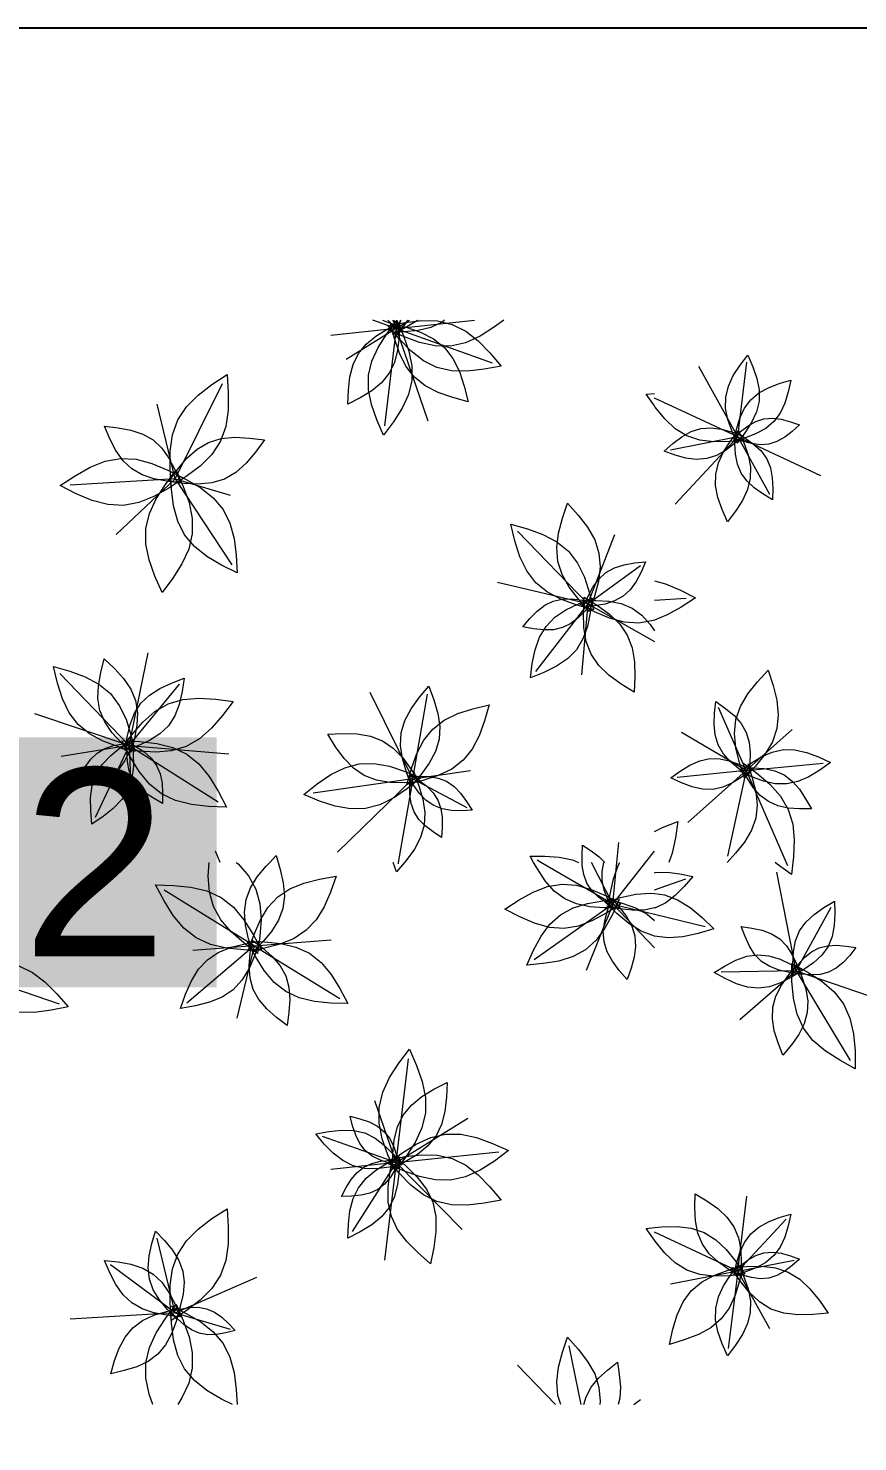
# Model space of a CAD drawing. Header units: metres. Extents: x 0 to 46.1, y -33.1 to 1.9.
# Drawn here: x 22.498 to 24.488, y -3.389 to 0 of the extents above; entities that cross this region are included whole.
import ezdxf
from ezdxf.enums import TextEntityAlignment as Align

# ---------------------------------------------------------------- set-up
doc = ezdxf.new("R2010")
doc.units = ezdxf.units.M
doc.header["$LTSCALE"] = 0.02
doc.layers.add('AB_EXT_MASSIF', color=8, linetype='Continuous', lineweight=9)
doc.layers.add('FILL_(255, 255, 255)', color=7, linetype='Continuous', true_color=0xffffff)
doc.layers.add('SITE', color=7, linetype='Continuous', lineweight=25, true_color=0x000000)
doc.layers.add('TEXT', color=7, linetype='Continuous', lineweight=13, true_color=0x000000)
doc.styles.add('JV', font='arial.ttf')

msp = doc.modelspace()

# ---------------------------------------------------------------- hatches: boundary and pattern name
at = {"layer": 'FILL_(255, 255, 255)'}
msp.add_hatch(color=256, dxfattribs=at).paths.add_polyline_path([(22.95, -2.3), (22.95, -1.7), (22.05, -1.7), (22.05, -2.3), (22.95, -2.3)])

# ---------------------------------------------------------------- linework, layer by layer
at = {"layer": 'AB_EXT_MASSIF', "lineweight": 9, "true_color": 0x606060, "transparency": 33554597}
for points in [[(23.3887, -0.7064), (23.3873, -0.7397), (23.3838, -0.7717), (23.3763, -0.8012), (23.3636, -0.8273), (23.3453, -0.8499), (23.3218, -0.8691), (23.2943, -0.8858), (23.2646, -0.9011), (23.266, -0.8677), (23.2695, -0.8358), (23.2769, -0.8063), (23.2896, -0.7802), (23.308, -0.7576), (23.3315, -0.7384), (23.359, -0.7217), (23.3887, -0.7064)], [(23.3823, -0.7008), (23.3982, -0.7375), (23.411, -0.7739), (23.4183, -0.8096), (23.4181, -0.8444), (23.4101, -0.8783), (23.3947, -0.9113), (23.3736, -0.9436), (23.3496, -0.9756), (23.3337, -0.9388), (23.3208, -0.9025), (23.3136, -0.8668), (23.3137, -0.8319), (23.3218, -0.7981), (23.3372, -0.7651), (23.3582, -0.7327), (23.3823, -0.7008)], [(23.38, -0.72), (23.324, -0.7)], [(23.3475, -0.7), (23.3685, -0.7077), (23.3929, -0.7186)], [(23.6383, -0.7), (23.6161, -0.7163), (23.5817, -0.738), (23.5466, -0.7539), (23.5108, -0.7619), (23.474, -0.7616), (23.4364, -0.7535), (23.3982, -0.7394), (23.3597, -0.7222)], [(23.38, -0.72), (23.3603, -0.7)], [(23.361, -0.7132), (23.4019, -0.7056), (23.4418, -0.701), (23.4796, -0.7019), (23.5149, -0.7101), (23.5473, -0.7261), (23.5772, -0.7494), (23.6051, -0.7782), (23.632, -0.81), (23.5911, -0.8176), (23.5512, -0.8222), (23.5134, -0.8212), (23.4781, -0.8131), (23.4457, -0.7971), (23.4158, -0.7738), (23.3879, -0.745), (23.361, -0.7132)], [(23.4965, -0.7), (23.4908, -0.7045), (23.4637, -0.7173), (23.4332, -0.7246), (23.4002, -0.7278), (23.3658, -0.7288)], [(23.367, -0.7068), (23.404, -0.7168), (23.4389, -0.7289), (23.47, -0.7449), (23.496, -0.7657), (23.5166, -0.792), (23.5321, -0.8233), (23.5438, -0.8584), (23.5533, -0.8955), (23.5163, -0.8855), (23.4814, -0.8734), (23.4503, -0.8575), (23.4243, -0.8366), (23.4037, -0.8103), (23.3882, -0.779), (23.3765, -0.7439), (23.367, -0.7068)], [(23.4321, -0.7), (23.4315, -0.7005), (23.4023, -0.7182), (23.3708, -0.7345)], [(23.38, -0.72), (23.3731, -0.7)], [(23.3731, -0.7), (23.374, -0.7009), (23.3945, -0.7252)], [(23.4074, -0.7), (23.4032, -0.7064), (23.3776, -0.7405)], [(23.38, -0.72), (23.5682, -0.7)], [(23.38, -0.72), (23.4123, -0.7)], [(23.38, -0.72), (23.3927, -0.7)], [(23.38, -0.72), (23.3824, -0.7)], [(23.3806, -0.7), (23.3822, -0.7048), (23.3883, -0.7284)], [(23.3902, -0.7), (23.3894, -0.7061), (23.3842, -0.7322)], [(23.38, -0.72), (23.2236, -0.7366)], [(23.38, -0.72), (23.2604, -0.7941)], [(23.38, -0.72), (23.3522, -0.9536)], [(23.38, -0.72), (23.6103, -0.8022)], [(23.38, -0.72), (23.456, -0.9416)], [(24.2, -0.98), (24.1064, -0.8111)], [(24.1982, -0.9948), (24.1861, -0.9665), (24.1763, -0.9385), (24.1708, -0.911), (24.171, -0.8842), (24.1773, -0.8582), (24.1892, -0.8328), (24.2055, -0.808), (24.2241, -0.7835), (24.2362, -0.8118), (24.246, -0.8398), (24.2515, -0.8673), (24.2513, -0.8941), (24.245, -0.9201), (24.2331, -0.9454), (24.2168, -0.9703), (24.1982, -0.9948)], [(24.2, -0.98), (24.222, -0.8004)], [(22.8406, -1.0988), (22.8379, -1.0555), (22.8381, -1.0137), (22.8438, -0.9746), (22.8567, -0.9392), (22.8773, -0.9076), (22.9051, -0.8795), (22.9384, -0.8543), (22.9747, -0.8305), (22.9774, -0.8738), (22.9772, -0.9156), (22.9715, -0.9546), (22.9586, -0.9901), (22.938, -1.0217), (22.9102, -1.0497), (22.8769, -1.075), (22.8406, -1.0988)], [(24.1904, -0.9903), (24.1969, -0.962), (24.2049, -0.9352), (24.216, -0.9112), (24.231, -0.8909), (24.2502, -0.8745), (24.2734, -0.8618), (24.2995, -0.8519), (24.3273, -0.8435), (24.3209, -0.8718), (24.3128, -0.8986), (24.3017, -0.9226), (24.2867, -0.9429), (24.2675, -0.9593), (24.2444, -0.972), (24.2182, -0.9819), (24.1904, -0.9903)], [(22.85, -1.08), (22.964, -0.8519)], [(24, -0.9057), (23.9805, -0.8776), (24, -0.8759)], [(22.85, -1.08), (22.8072, -0.9012)], [(24, -0.8867), (23.9993, -0.8864)], [(24.2, -0.98), (24, -0.8867)], [(24.2165, -0.9877), (24.179, -0.9911), (24.1427, -0.9919), (24.1087, -0.9879), (24.0776, -0.9775), (24.0497, -0.9603), (24.0247, -0.9369), (24.002, -0.9086), (24, -0.9057)], [(24.1888, -0.9822), (24.2065, -0.9667), (24.2245, -0.953), (24.2432, -0.9426), (24.2627, -0.9364), (24.283, -0.9348), (24.3042, -0.9375), (24.3261, -0.9435), (24.3482, -0.9512), (24.3306, -0.9666), (24.3126, -0.9803), (24.2939, -0.9908), (24.2744, -0.997), (24.2541, -0.9985), (24.2329, -0.9958), (24.211, -0.9899), (24.1888, -0.9822)], [(22.8628, -1.0895), (22.8301, -1.0858), (22.799, -1.0802), (22.7706, -1.0708), (22.7459, -1.0565), (22.725, -1.037), (22.7078, -1.0126), (22.6933, -0.9844), (22.6804, -0.9543), (22.713, -0.9579), (22.7441, -0.9636), (22.7725, -0.9729), (22.7973, -0.9872), (22.8181, -1.0067), (22.8353, -1.0312), (22.8498, -1.0593), (22.8628, -1.0895)], [(22.8338, -1.087), (22.8554, -1.0577), (22.8781, -1.0309), (22.9029, -1.0089), (22.9303, -0.993), (22.9606, -0.9838), (22.9936, -0.9808), (23.0287, -0.9825), (23.0648, -0.9868), (23.0432, -1.0161), (23.0205, -1.0429), (22.9958, -1.0649), (22.9684, -1.0808), (22.938, -1.09), (22.905, -1.093), (22.87, -1.0913), (22.8338, -1.087)], [(24.2133, -0.9774), (24.1922, -0.9959), (24.1708, -1.0122), (24.1485, -1.0246), (24.1253, -1.032), (24.101, -1.0339), (24.0757, -1.0307), (24.0497, -1.0236), (24.0232, -1.0144), (24.0443, -0.9959), (24.0658, -0.9796), (24.088, -0.9671), (24.1112, -0.9598), (24.1355, -0.9579), (24.1608, -0.9611), (24.1869, -0.9682), (24.2133, -0.9774)], [(24.2, -0.98), (24.0384, -1.0114)], [(24.2, -0.98), (24.05, -1.1408)], [(24.2019, -0.9647), (24.2144, -0.994), (24.2246, -1.023), (24.2302, -1.0514), (24.23, -1.0792), (24.2235, -1.1061), (24.2111, -1.1324), (24.1943, -1.1581), (24.175, -1.1835), (24.1625, -1.1542), (24.1523, -1.1252), (24.1467, -1.0967), (24.1469, -1.069), (24.1534, -1.042), (24.1658, -1.0158), (24.1826, -0.9901), (24.2019, -0.9647)], [(24.1937, -0.9687), (24.2167, -0.9824), (24.2379, -0.9971), (24.2557, -1.0136), (24.2693, -1.0325), (24.2781, -1.054), (24.2827, -1.0779), (24.2839, -1.1036), (24.2834, -1.1304), (24.2604, -1.1167), (24.2392, -1.102), (24.2214, -1.0855), (24.2078, -1.0666), (24.199, -1.045), (24.1944, -1.0211), (24.1932, -0.9954), (24.1937, -0.9687)], [(24.2, -0.98), (24.2762, -1.1174)], [(24.2, -0.98), (24.3983, -1.0724)], [(22.8708, -1.0787), (22.835, -1.1025), (22.799, -1.1231), (22.7627, -1.1375), (22.7259, -1.144), (22.6886, -1.142), (22.6508, -1.132), (22.6126, -1.116), (22.5742, -1.0966), (22.61, -1.0728), (22.646, -1.0523), (22.6823, -1.0379), (22.7191, -1.0314), (22.7564, -1.0334), (22.7942, -1.0434), (22.8324, -1.0594), (22.8708, -1.0787)], [(22.85, -1.08), (22.598, -1.0952)], [(22.85, -1.08), (22.7088, -1.2137)], [(22.8524, -1.0595), (22.8695, -1.0986), (22.8834, -1.1374), (22.8912, -1.1754), (22.8913, -1.2126), (22.8828, -1.2488), (22.8665, -1.2841), (22.8442, -1.3187), (22.8187, -1.3529), (22.8015, -1.3138), (22.7877, -1.275), (22.7798, -1.237), (22.7798, -1.1998), (22.7882, -1.1636), (22.8045, -1.1283), (22.8268, -1.0937), (22.8524, -1.0595)], [(22.8388, -1.063), (22.8765, -1.0817), (22.9115, -1.1021), (22.9415, -1.1259), (22.965, -1.1539), (22.9816, -1.1865), (22.9916, -1.2235), (22.9967, -1.2637), (22.9991, -1.3057), (22.9614, -1.287), (22.9264, -1.2665), (22.8964, -1.2428), (22.8728, -1.2148), (22.8563, -1.1822), (22.8463, -1.1452), (22.8412, -1.105), (22.8388, -1.063)], [(22.85, -1.08), (22.9863, -1.2863)], [(22.85, -1.08), (22.982, -1.1192)], [(23.8436, -1.3982), (23.8183, -1.3695), (23.7957, -1.3403), (23.7785, -1.31), (23.7683, -1.2783), (23.7655, -1.2451), (23.7697, -1.2105), (23.7792, -1.1748), (23.7915, -1.1386), (23.8169, -1.1672), (23.8394, -1.1965), (23.8566, -1.2268), (23.8669, -1.2585), (23.8697, -1.2917), (23.8655, -1.3263), (23.856, -1.3619), (23.8436, -1.3982)], [(23.8539, -1.3944), (23.8142, -1.3832), (23.7767, -1.3698), (23.7435, -1.3523), (23.7157, -1.3296), (23.6938, -1.3011), (23.6774, -1.2673), (23.6653, -1.2294), (23.6554, -1.1893), (23.6951, -1.2005), (23.7325, -1.2139), (23.7658, -1.2314), (23.7936, -1.2541), (23.8154, -1.2826), (23.8318, -1.3164), (23.844, -1.3543), (23.8539, -1.3944)], [(23.84, -1.38), (23.6712, -1.2057)], [(23.84, -1.38), (23.905, -1.214)], [(23.8295, -1.3876), (23.8404, -1.3632), (23.8524, -1.3405), (23.8666, -1.3208), (23.8837, -1.3052), (23.9039, -1.2938), (23.927, -1.2865), (23.9523, -1.2821), (23.9788, -1.2795), (23.968, -1.3039), (23.956, -1.3266), (23.9418, -1.3462), (23.9247, -1.3619), (23.9045, -1.3732), (23.8814, -1.3806), (23.8561, -1.3849), (23.8295, -1.3876)], [(23.84, -1.38), (23.9669, -1.2881)], [(23.84, -1.38), (23.6231, -1.3292)], [(24, -1.3251), (24.0266, -1.3323), (24.0623, -1.3474), (24.0981, -1.3657), (24.0645, -1.3878), (24.0308, -1.4068), (24, -1.4189)], [(23.8517, -1.3759), (23.8351, -1.3954), (23.8179, -1.4131), (23.7995, -1.4274), (23.7794, -1.4372), (23.7577, -1.4422), (23.7344, -1.4427), (23.7098, -1.4399), (23.6846, -1.4351), (23.7012, -1.4156), (23.7184, -1.3979), (23.7369, -1.3836), (23.7569, -1.3737), (23.7786, -1.3688), (23.802, -1.3682), (23.8265, -1.3711), (23.8517, -1.3759)], [(23.8504, -1.3666), (23.8458, -1.4013), (23.8391, -1.4343), (23.8284, -1.4643), (23.8127, -1.4903), (23.7915, -1.512), (23.7651, -1.5298), (23.7348, -1.5446), (23.7024, -1.5577), (23.707, -1.5231), (23.7137, -1.4901), (23.7244, -1.4601), (23.7401, -1.4341), (23.7613, -1.4123), (23.7877, -1.3945), (23.818, -1.3798), (23.8504, -1.3666)], [(23.84, -1.38), (23.7143, -1.5425)], [(24, -1.4189), (23.9967, -1.4202), (23.9622, -1.4261), (23.9273, -1.424), (23.892, -1.4145), (23.8564, -1.3993), (23.8206, -1.3811)], [(23.84, -1.38), (23.8251, -1.5503)], [(23.8261, -1.3721), (23.8591, -1.3718), (23.8908, -1.3736), (23.9202, -1.3795), (23.9465, -1.3907), (23.9697, -1.4076), (23.9898, -1.4298), (24, -1.4448)], [(23.8316, -1.364), (23.8632, -1.3838), (23.8922, -1.405), (23.9166, -1.4286), (23.9349, -1.4553), (23.9466, -1.4856), (23.9522, -1.5191), (23.9531, -1.555), (23.9515, -1.5922), (23.9199, -1.5724), (23.8909, -1.5513), (23.8665, -1.5277), (23.8482, -1.5009), (23.8365, -1.4707), (23.8309, -1.4372), (23.83, -1.4013), (23.8316, -1.364)], [(23.84, -1.38), (24, -1.4707)], [(24, -1.3711), (24.0759, -1.3669)], [(22.7445, -1.7357), (22.7202, -1.7124), (22.6983, -1.6884), (22.681, -1.6631), (22.6697, -1.6361), (22.6649, -1.6072), (22.666, -1.5766), (22.6717, -1.5447), (22.6799, -1.512), (22.7042, -1.5353), (22.7261, -1.5592), (22.7434, -1.5845), (22.7547, -1.6116), (22.7595, -1.6404), (22.7584, -1.6711), (22.7527, -1.703), (22.7445, -1.7357)], [(22.74, -1.72), (22.7856, -1.4974)], [(22.7537, -1.7343), (22.7144, -1.723), (22.6774, -1.7096), (22.6446, -1.6922), (22.6172, -1.6695), (22.5957, -1.6412), (22.5797, -1.6077), (22.5678, -1.5702), (22.5582, -1.5305), (22.5974, -1.5417), (22.6344, -1.5551), (22.6673, -1.5726), (22.6946, -1.5952), (22.7161, -1.6235), (22.7322, -1.657), (22.7441, -1.6946), (22.7537, -1.7343)], [(22.74, -1.72), (22.5738, -1.5468)], [(22.7301, -1.7321), (22.7352, -1.7001), (22.7422, -1.6697), (22.7528, -1.6422), (22.768, -1.6185), (22.7882, -1.5988), (22.8131, -1.583), (22.8415, -1.57), (22.8719, -1.5587), (22.8668, -1.5907), (22.8597, -1.6211), (22.8492, -1.6486), (22.8339, -1.6723), (22.8137, -1.692), (22.7888, -1.7078), (22.7604, -1.7208), (22.7301, -1.7321)], [(24.216, -1.7981), (24.2043, -1.7616), (24.1954, -1.7257), (24.1919, -1.691), (24.1953, -1.6578), (24.2061, -1.6262), (24.2239, -1.5962), (24.247, -1.5673), (24.273, -1.539), (24.2847, -1.5756), (24.2936, -1.6115), (24.2971, -1.6462), (24.2937, -1.6794), (24.2829, -1.711), (24.2651, -1.741), (24.242, -1.7699), (24.216, -1.7981)], [(22.74, -1.72), (22.8605, -1.5725)], [(23.42, -1.8), (23.3181, -1.5928)], [(23.4171, -1.8168), (23.4049, -1.7838), (23.3953, -1.7513), (23.3906, -1.7197), (23.3923, -1.6891), (23.401, -1.6598), (23.416, -1.6316), (23.436, -1.6042), (23.4586, -1.5773), (23.4708, -1.6102), (23.4804, -1.6427), (23.4851, -1.6743), (23.4833, -1.7049), (23.4747, -1.7342), (23.4596, -1.7625), (23.4397, -1.7898), (23.4171, -1.8168)], [(22.7212, -1.728), (22.7464, -1.6943), (22.7729, -1.6635), (22.8017, -1.6382), (22.8335, -1.6201), (22.8687, -1.6097), (22.9069, -1.6065), (22.9474, -1.6088), (22.9891, -1.614), (22.9639, -1.6477), (22.9375, -1.6785), (22.9087, -1.7038), (22.8768, -1.7219), (22.8417, -1.7323), (22.8035, -1.7355), (22.763, -1.7332), (22.7212, -1.728)], [(23.4062, -1.8134), (23.4169, -1.7752), (23.4297, -1.7391), (23.4465, -1.7071), (23.4683, -1.6803), (23.4957, -1.6593), (23.5282, -1.6434), (23.5646, -1.6317), (23.6031, -1.6221), (23.5924, -1.6603), (23.5796, -1.6963), (23.5629, -1.7284), (23.541, -1.7551), (23.5136, -1.7762), (23.4811, -1.792), (23.4447, -1.8038), (23.4062, -1.8134)], [(23.42, -1.8), (23.4552, -1.5964)], [(24.2255, -1.7925), (24.2027, -1.7759), (24.182, -1.7583), (24.1649, -1.7392), (24.1526, -1.7181), (24.1454, -1.6946), (24.143, -1.6691), (24.1443, -1.642), (24.1475, -1.614), (24.1702, -1.6307), (24.191, -1.6482), (24.2081, -1.6673), (24.2204, -1.6884), (24.2276, -1.7119), (24.2299, -1.7374), (24.2287, -1.7645), (24.2255, -1.7925)], [(22.74, -1.72), (22.5134, -1.6442)], [(24.22, -1.78), (24.1537, -1.6283)], [(23.4354, -1.8081), (23.3995, -1.8096), (23.365, -1.8086), (23.3328, -1.8032), (23.3037, -1.7919), (23.278, -1.7743), (23.2553, -1.7508), (23.2351, -1.7228), (23.2161, -1.6924), (23.2519, -1.6909), (23.2864, -1.6918), (23.3186, -1.6973), (23.3477, -1.7086), (23.3734, -1.7262), (23.3961, -1.7497), (23.4164, -1.7777), (23.4354, -1.8081)], [(24.22, -1.78), (24.0648, -1.6889)], [(24.22, -1.78), (24.3308, -1.6816)], [(22.74, -1.72), (22.5769, -1.7464)], [(22.7494, -1.713), (22.7399, -1.7353), (22.7294, -1.7561), (22.7168, -1.7742), (22.7015, -1.7888), (22.6832, -1.7994), (22.6623, -1.8065), (22.6394, -1.8108), (22.6153, -1.8136), (22.6247, -1.7913), (22.6353, -1.7704), (22.6479, -1.7523), (22.6632, -1.7378), (22.6814, -1.7272), (22.7023, -1.7201), (22.7253, -1.7158), (22.7494, -1.713)], [(22.7468, -1.7058), (22.7495, -1.7382), (22.7499, -1.7695), (22.7462, -1.7988), (22.7371, -1.8256), (22.7221, -1.8496), (22.7017, -1.871), (22.6771, -1.8904), (22.6503, -1.9088), (22.6476, -1.8764), (22.6472, -1.8451), (22.6508, -1.8157), (22.66, -1.7889), (22.675, -1.765), (22.6954, -1.7436), (22.7199, -1.7242), (22.7468, -1.7058)], [(22.74, -1.72), (22.658, -1.8925)], [(22.7225, -1.7089), (22.7653, -1.7105), (22.8064, -1.7149), (22.8442, -1.7244), (22.8778, -1.7406), (22.9068, -1.764), (22.9316, -1.7942), (22.9531, -1.8294), (22.9729, -1.8675), (22.9301, -1.8658), (22.889, -1.8615), (22.8512, -1.852), (22.8176, -1.8358), (22.7885, -1.8123), (22.7638, -1.7822), (22.7422, -1.7469), (22.7225, -1.7089)], [(22.734, -1.7096), (22.7556, -1.722), (22.7755, -1.7353), (22.7924, -1.7504), (22.8053, -1.7678), (22.8139, -1.7877), (22.8186, -1.8099), (22.8201, -1.8339), (22.82, -1.8588), (22.7984, -1.8464), (22.7785, -1.833), (22.7616, -1.8179), (22.7486, -1.8005), (22.74, -1.7806), (22.7354, -1.7584), (22.7339, -1.7345), (22.734, -1.7096)], [(22.74, -1.72), (22.7471, -1.8982)], [(22.74, -1.72), (22.9529, -1.8548)], [(22.74, -1.72), (22.9785, -1.7394)], [(24.2336, -1.7787), (24.2107, -1.7952), (24.1875, -1.8096), (24.164, -1.82), (24.1399, -1.8252), (24.1153, -1.8247), (24.0902, -1.8191), (24.0647, -1.8095), (24.039, -1.7977), (24.0619, -1.7812), (24.0851, -1.7668), (24.1086, -1.7564), (24.1327, -1.7512), (24.1573, -1.7516), (24.1824, -1.7573), (24.2079, -1.7669), (24.2336, -1.7787)], [(24.2048, -1.7815), (24.2304, -1.763), (24.2563, -1.747), (24.2826, -1.7354), (24.3094, -1.7296), (24.3369, -1.73), (24.3649, -1.7363), (24.3934, -1.7471), (24.4221, -1.7602), (24.3965, -1.7787), (24.3707, -1.7947), (24.3444, -1.8063), (24.3175, -1.8121), (24.29, -1.8117), (24.262, -1.8054), (24.2335, -1.7946), (24.2048, -1.7815)], [(24.2118, -1.7613), (24.2459, -1.7862), (24.277, -1.8125), (24.3027, -1.8411), (24.3212, -1.8729), (24.3319, -1.9081), (24.3355, -1.9464), (24.3336, -1.987), (24.3321, -2)], [(24.22, -1.78), (24.4047, -1.7619)], [(23.4397, -1.7972), (23.4075, -1.8227), (23.3748, -1.845), (23.3414, -1.8617), (23.3068, -1.8708), (23.2711, -1.8718), (23.2343, -1.8652), (23.1967, -1.853), (23.1586, -1.8376), (23.1908, -1.8121), (23.2234, -1.7897), (23.2569, -1.7731), (23.2915, -1.764), (23.3272, -1.763), (23.364, -1.7695), (23.4016, -1.7818), (23.4397, -1.7972)], [(23.4229, -1.7833), (23.4351, -1.8162), (23.4447, -1.8486), (23.4494, -1.8802), (23.4477, -1.9108), (23.439, -1.9401), (23.424, -1.9683), (23.4041, -1.9956), (23.4004, -2)], [(23.4093, -1.7943), (23.4343, -1.7933), (23.4584, -1.794), (23.4809, -1.7978), (23.5012, -1.8057), (23.5192, -1.818), (23.535, -1.8344), (23.5492, -1.8539), (23.5624, -1.8752), (23.5374, -1.8762), (23.5133, -1.8755), (23.4908, -1.8717), (23.4705, -1.8638), (23.4525, -1.8515), (23.4367, -1.8351), (23.4225, -1.8156), (23.4093, -1.7943)], [(23.4148, -1.7894), (23.4351, -1.8029), (23.4537, -1.8172), (23.4692, -1.833), (23.4806, -1.8508), (23.4877, -1.8708), (23.4908, -1.8927), (23.4908, -1.9162), (23.4891, -1.9405), (23.4688, -1.927), (23.4502, -1.9127), (23.4347, -1.8969), (23.4232, -1.8791), (23.4161, -1.8591), (23.4131, -1.8372), (23.4131, -1.8137), (23.4148, -1.7894)], [(23.42, -1.8), (23.5584, -1.7801)], [(24.22, -1.78), (24.0546, -1.7962)], [(24.22, -1.78), (24.0801, -1.9042)], [(24.2237, -1.7631), (24.2346, -1.7971), (24.2429, -1.8306), (24.2462, -1.8629), (24.243, -1.8938), (24.2329, -1.9232), (24.2163, -1.9512), (24.1948, -1.9781), (24.1747, -2)], [(24.22, -1.78), (24.1749, -1.9851)], [(24.2082, -1.7731), (24.2364, -1.7732), (24.2636, -1.7752), (24.2887, -1.7806), (24.3111, -1.7905), (24.3307, -1.8053), (24.3477, -1.8245), (24.3626, -1.8473), (24.3765, -1.8718), (24.3483, -1.8717), (24.3212, -1.8698), (24.2961, -1.8643), (24.2736, -1.8544), (24.254, -1.8397), (24.237, -1.8204), (24.2221, -1.7977), (24.2082, -1.7731)], [(24.22, -1.78), (24.3161, -2)], [(23.42, -1.8), (23.1811, -1.8343)], [(23.42, -1.8), (23.2394, -1.9755)], [(23.42, -1.8), (23.3854, -2)], [(23.42, -1.8), (23.5502, -1.8687)], [(24, -1.9259), (24.0197, -1.9165), (24.0561, -1.9022), (24.0506, -1.941), (24.0428, -1.9779), (24.0347, -2)], [(23.8266, -2), (23.8263, -1.9836), (23.8276, -1.959), (23.8484, -1.9722), (23.8674, -1.9864), (23.8812, -2)], [(23.9097, -2), (23.9144, -1.952)], [(22.9577, -2), (22.9467, -1.9733)], [(23.0769, -2), (23.0924, -1.9838), (23.0972, -2)], [(23.7101, -2), (23.7015, -1.9849), (23.7371, -1.9849), (23.7715, -1.9872), (23.8032, -1.9938), (23.8174, -2)], [(23.7275, -2), (23.7185, -1.9948)], [(23.9789, -2), (24, -1.9733)], [(23.0477, -2.2187), (23.0146, -2.1933), (22.9844, -2.1667), (22.9597, -2.1379), (22.9421, -2.1062), (22.9322, -2.0712), (22.9295, -2.0334), (22.9318, -2)], [(22.9968, -2), (23.0012, -2.0039), (23.0259, -2.0327), (23.0435, -2.0644), (23.0533, -2.0994), (23.0561, -2.1372), (23.0534, -2.1773), (23.0477, -2.2187)], [(23.0361, -2.2163), (23.0262, -2.1831), (23.0189, -2.1506), (23.0164, -2.1192), (23.0201, -2.0893), (23.0305, -2.0611), (23.0471, -2.0344), (23.0685, -2.0088), (23.0769, -2)], [(23.0252, -2.2125), (23.0386, -2.1748), (23.0539, -2.1394), (23.0728, -2.1083), (23.0966, -2.0829), (23.1255, -2.0636), (23.1592, -2.0498), (23.1966, -2.0404), (23.236, -2.0333), (23.2227, -2.0711), (23.2074, -2.1065), (23.1884, -2.1375), (23.1647, -2.163), (23.1357, -2.1823), (23.102, -2.1961), (23.0646, -2.2055), (23.0252, -2.2125)], [(23.0972, -2), (23.1023, -2.017), (23.1095, -2.0495), (23.1121, -2.0809), (23.1084, -2.1107), (23.098, -2.139), (23.0814, -2.1657), (23.06, -2.1913), (23.0361, -2.2163)], [(23.4004, -2), (23.3815, -2.0225), (23.3731, -2)], [(23.3854, -2), (23.3848, -2.0034)], [(23.9149, -2.1087), (23.8793, -2.1087), (23.8449, -2.1064), (23.8132, -2.0997), (23.7847, -2.0873), (23.7598, -2.0688), (23.7382, -2.0445), (23.7191, -2.0159), (23.7101, -2)], [(23.9, -2.1), (23.7275, -2)], [(23.9054, -2.1106), (23.8847, -2.0973), (23.8656, -2.0832), (23.8496, -2.0674), (23.8377, -2.0496), (23.8302, -2.0295), (23.8267, -2.0073), (23.8266, -2)], [(23.9, -2.1), (23.8487, -2)], [(23.8988, -2.1122), (23.8883, -2.0892), (23.8797, -2.0664), (23.8746, -2.0439), (23.8742, -2.0219), (23.8788, -2.0004), (23.879, -2)], [(23.8882, -2.1149), (23.8938, -2.0761), (23.9016, -2.0392), (23.9139, -2.0056), (23.9173, -2)], [(23.9, -2.1), (23.9789, -2)], [(23.9, -2.1), (23.9097, -2)], [(24, -2.0248), (24.0021, -2.0243), (24.0309, -2.0239), (24.0611, -2.0278), (24.0921, -2.0339), (24.0714, -2.0578), (24.05, -2.0794), (24.0271, -2.0968), (24.0023, -2.1087), (24, -2.1092)], [(24.3321, -2), (24.3288, -2.029), (24.2947, -2.004), (24.2899, -2)], [(24.34, -2.26), (24.2934, -2.0232)], [(24.3161, -2), (24.3194, -2.0076)], [(23.0578, -2.211), (23.0146, -2.2099), (22.9731, -2.206), (22.9347, -2.1969), (22.9006, -2.1809), (22.871, -2.1576), (22.8457, -2.1275), (22.8235, -2.0922), (22.803, -2.0541), (22.8463, -2.0552), (22.8878, -2.0591), (22.9261, -2.0682), (22.9602, -2.0841), (22.9898, -2.1074), (23.0152, -2.1375), (23.0374, -2.1728), (23.0578, -2.211)], [(23.04, -2.2), (22.8234, -2.0666)], [(23.9195, -2.0991), (23.8856, -2.1209), (23.8517, -2.1397), (23.8174, -2.1527), (23.7829, -2.1583), (23.7479, -2.1559), (23.7126, -2.146), (23.6771, -2.1305), (23.6414, -2.1119), (23.6753, -2.0901), (23.7092, -2.0713), (23.7435, -2.0583), (23.778, -2.0527), (23.813, -2.0551), (23.8482, -2.0649), (23.8838, -2.0805), (23.9195, -2.0991)], [(24, -2.0656), (24.0755, -2.0396)], [(23.9155, -2.089), (23.8992, -2.1248), (23.8812, -2.1581), (23.86, -2.1868), (23.8346, -2.2097), (23.8046, -2.2261), (23.7705, -2.2366), (23.7331, -2.2426), (23.694, -2.2462), (23.7102, -2.2104), (23.7282, -2.1771), (23.7494, -2.1483), (23.7749, -2.1255), (23.8048, -2.1091), (23.839, -2.0985), (23.8764, -2.0925), (23.9155, -2.089)], [(23.9, -2.1), (23.7117, -2.2336)], [(23.9, -2.1), (23.8359, -2.2594)], [(23.8974, -2.0864), (23.9162, -2.108), (23.9328, -2.13), (23.9454, -2.1528), (23.9529, -2.1765), (23.9547, -2.2014), (23.9514, -2.2272), (23.944, -2.2538), (23.9345, -2.2808), (23.9157, -2.2592), (23.8991, -2.2372), (23.8865, -2.2144), (23.879, -2.1906), (23.8772, -2.1658), (23.8806, -2.14), (23.8879, -2.1134), (23.8974, -2.0864)], [(23.8818, -2.0955), (23.9189, -2.0846), (23.9554, -2.0765), (23.9906, -2.0737), (24, -2.0749)], [(24, -2.1768), (23.9999, -2.1768), (23.9682, -2.1651), (23.9383, -2.1464), (23.9097, -2.1224), (23.8818, -2.0955)], [(23.8882, -2.0876), (23.9222, -2.0975), (23.9542, -2.1093), (23.9826, -2.1245), (24, -2.1391)], [(23.9, -2.1), (24, -2.2052)], [(23.9, -2.1), (24, -2.1244)], [(24, -2.0749), (24.024, -2.0779), (24.0557, -2.0896), (24.0856, -2.1083), (24.1142, -2.1323), (24.1421, -2.1592), (24.1049, -2.1702), (24.0685, -2.1782), (24.0333, -2.181), (24, -2.1768)], [(24.3331, -2.2725), (24.3324, -2.243), (24.3337, -2.2145), (24.3387, -2.188), (24.3484, -2.1642), (24.3634, -2.1432), (24.3831, -2.1249), (24.4065, -2.1086), (24.4319, -2.0933), (24.4326, -2.1229), (24.4313, -2.1514), (24.4263, -2.1779), (24.4165, -2.2017), (24.4016, -2.2227), (24.3819, -2.241), (24.3585, -2.2573), (24.3331, -2.2725)], [(24, -2.1092), (23.9755, -2.1146), (23.9467, -2.115), (23.9165, -2.1111), (23.8855, -2.105)], [(24, -2.1244), (24.1213, -2.1541)], [(24.34, -2.26), (24.424, -2.1077)], [(24.3499, -2.268), (24.3239, -2.264), (24.299, -2.2585), (24.2765, -2.25), (24.2571, -2.2378), (24.241, -2.2214), (24.228, -2.2012), (24.2173, -2.1781), (24.2078, -2.1535), (24.2339, -2.1575), (24.2587, -2.163), (24.2812, -2.1715), (24.3007, -2.1837), (24.3168, -2.2001), (24.3298, -2.2203), (24.3405, -2.2434), (24.3499, -2.268)], [(23.0533, -2.1887), (23.0413, -2.2227), (23.0275, -2.2546), (23.0104, -2.2827), (22.989, -2.3056), (22.9629, -2.3231), (22.9325, -2.3355), (22.8987, -2.3439), (22.8632, -2.3503), (22.8752, -2.3163), (22.889, -2.2844), (22.9061, -2.2563), (22.9275, -2.2334), (22.9536, -2.2159), (22.9841, -2.2036), (23.0178, -2.1951), (23.0533, -2.1887)], [(23.04, -2.2), (22.8784, -2.3374)], [(23.04, -2.2), (22.8922, -2.2113)], [(23.04, -2.2), (22.998, -2.3734)], [(23.0231, -2.1896), (23.0641, -2.1906), (23.1035, -2.1943), (23.1398, -2.203), (23.1722, -2.2181), (23.2002, -2.2402), (23.2243, -2.2687), (23.2453, -2.3022), (23.2647, -2.3384), (23.2237, -2.3373), (23.1843, -2.3336), (23.148, -2.325), (23.1156, -2.3099), (23.0876, -2.2878), (23.0635, -2.2592), (23.0425, -2.2258), (23.0231, -2.1896)], [(23.0341, -2.1856), (23.0596, -2.2052), (23.0829, -2.2257), (23.102, -2.2479), (23.1156, -2.2724), (23.1232, -2.2994), (23.1253, -2.3286), (23.1232, -2.3596), (23.1188, -2.3915), (23.0932, -2.3719), (23.07, -2.3514), (23.0509, -2.3291), (23.0373, -2.3046), (23.0297, -2.2777), (23.0276, -2.2484), (23.0297, -2.2175), (23.0341, -2.1856)], [(23.04, -2.2), (23.2247, -2.1859)], [(23.04, -2.2), (23.2454, -2.3265)], [(24.3292, -2.2642), (24.3441, -2.2455), (24.3598, -2.2285), (24.3766, -2.2147), (24.395, -2.205), (24.4152, -2.1998), (24.4369, -2.1987), (24.4599, -2.2008), (24.4835, -2.2045), (24.4685, -2.2232), (24.4529, -2.2402), (24.4361, -2.254), (24.4177, -2.2637), (24.3975, -2.2689), (24.3758, -2.27), (24.3528, -2.2679), (24.3292, -2.2642)], [(24.3548, -2.2597), (24.3287, -2.2756), (24.3025, -2.2892), (24.2762, -2.2984), (24.2498, -2.302), (24.2233, -2.2995), (24.1967, -2.2913), (24.17, -2.2788), (24.1432, -2.2639), (24.1693, -2.248), (24.1955, -2.2344), (24.2218, -2.2252), (24.2482, -2.2216), (24.2747, -2.2241), (24.3013, -2.2323), (24.3281, -2.2448), (24.3548, -2.2597)], [(22.3209, -2.2535), (22.3617, -2.2453), (22.4015, -2.2402), (22.4394, -2.2406), (22.4748, -2.2483), (22.5075, -2.2638), (22.5377, -2.2867), (22.566, -2.3151), (22.5933, -2.3466), (22.5525, -2.3547), (22.5127, -2.3599), (22.4748, -2.3595), (22.4394, -2.3518), (22.4067, -2.3362), (22.3765, -2.3133), (22.3482, -2.2849), (22.3209, -2.2535)], [(22.34, -2.26), (22.5715, -2.3391)], [(24.34, -2.26), (24.1601, -2.2636)], [(24.34, -2.26), (24.2052, -2.3777)], [(24.3424, -2.2447), (24.354, -2.2745), (24.3632, -2.3038), (24.3679, -2.3324), (24.3668, -2.3602), (24.3594, -2.3869), (24.3462, -2.4128), (24.3285, -2.4379), (24.3084, -2.4627), (24.2968, -2.433), (24.2876, -2.4036), (24.2829, -2.375), (24.284, -2.3473), (24.2914, -2.3205), (24.3046, -2.2947), (24.3223, -2.2695), (24.3424, -2.2447)], [(24.3293, -2.2423), (24.3668, -2.2628), (24.4014, -2.285), (24.4309, -2.3103), (24.4536, -2.3396), (24.4691, -2.3734), (24.4777, -2.4113), (24.4812, -2.4523), (24.4819, -2.495), (24.4445, -2.4745), (24.4098, -2.4523), (24.3804, -2.427), (24.3576, -2.3976), (24.3422, -2.3639), (24.3335, -2.326), (24.33, -2.285), (24.3293, -2.2423)], [(24.34, -2.26), (24.5715, -2.3391)], [(24.34, -2.26), (24.4697, -2.4748)], [(23.3776, -2.7405), (23.3606, -2.7014), (23.3469, -2.6626), (23.3392, -2.6246), (23.3394, -2.5875), (23.348, -2.5514), (23.3644, -2.5162), (23.3868, -2.4818), (23.4124, -2.4477), (23.4293, -2.4869), (23.443, -2.5256), (23.4507, -2.5636), (23.4506, -2.6007), (23.442, -2.6368), (23.4256, -2.672), (23.4032, -2.7064), (23.3776, -2.7405)], [(23.38, -2.72), (23.4096, -2.4712)], [(23.3708, -2.7345), (23.3722, -2.699), (23.3759, -2.6651), (23.3839, -2.6338), (23.3974, -2.606), (23.4168, -2.5821), (23.4418, -2.5617), (23.471, -2.5439), (23.5025, -2.5277), (23.5011, -2.5631), (23.4974, -2.5971), (23.4894, -2.6284), (23.476, -2.6561), (23.4565, -2.6801), (23.4315, -2.7005), (23.4023, -2.7182), (23.3708, -2.7345)], [(23.38, -2.72), (23.3292, -2.5718)], [(23.3883, -2.7284), (23.3647, -2.722), (23.3425, -2.7143), (23.3227, -2.7042), (23.3062, -2.6909), (23.2931, -2.6741), (23.2832, -2.6542), (23.2757, -2.6319), (23.2697, -2.6083), (23.2932, -2.6146), (23.3155, -2.6224), (23.3352, -2.6325), (23.3518, -2.6458), (23.3649, -2.6625), (23.3748, -2.6824), (23.3822, -2.7048), (23.3883, -2.7284)], [(23.3945, -2.7252), (23.3632, -2.731), (23.3328, -2.7345), (23.3038, -2.7338), (23.2769, -2.7276), (23.252, -2.7153), (23.2292, -2.6975), (23.2078, -2.6755), (23.1873, -2.6512), (23.2186, -2.6454), (23.2491, -2.6419), (23.278, -2.6426), (23.305, -2.6488), (23.3298, -2.6611), (23.3526, -2.6788), (23.374, -2.7009), (23.3945, -2.7252)], [(23.38, -2.72), (23.5519, -2.6135)], [(23.38, -2.72), (23.2039, -2.6571)], [(23.3597, -2.7222), (23.3937, -2.6972), (23.4281, -2.6754), (23.4632, -2.6596), (23.499, -2.6515), (23.5358, -2.6519), (23.5734, -2.66), (23.6116, -2.674), (23.6501, -2.6913), (23.6161, -2.7163), (23.5817, -2.738), (23.5466, -2.7539), (23.5108, -2.7619), (23.474, -2.7616), (23.4364, -2.7535), (23.3982, -2.7394), (23.3597, -2.7222)], [(23.3887, -2.7064), (23.3873, -2.7397), (23.3838, -2.7717), (23.3763, -2.8012), (23.3636, -2.8273), (23.3453, -2.8499), (23.3218, -2.8691), (23.2943, -2.8858), (23.2646, -2.9011), (23.266, -2.8677), (23.2695, -2.8358), (23.2769, -2.8063), (23.2896, -2.7802), (23.308, -2.7576), (23.3315, -2.7384), (23.359, -2.7217), (23.3887, -2.7064)], [(23.361, -2.7132), (23.4019, -2.7056), (23.4418, -2.701), (23.4796, -2.7019), (23.5149, -2.7101), (23.5473, -2.7261), (23.5772, -2.7494), (23.6051, -2.7782), (23.632, -2.81), (23.5911, -2.8176), (23.5512, -2.8222), (23.5134, -2.8212), (23.4781, -2.8131), (23.4457, -2.7971), (23.4158, -2.7738), (23.3879, -2.745), (23.361, -2.7132)], [(23.3737, -2.7017), (23.4039, -2.7278), (23.4311, -2.7549), (23.453, -2.7838), (23.468, -2.8151), (23.4754, -2.849), (23.4758, -2.8853), (23.4709, -2.9234), (23.4631, -2.9625), (23.433, -2.9364), (23.4058, -2.9093), (23.3838, -2.8804), (23.3689, -2.8491), (23.3615, -2.8152), (23.3611, -2.7789), (23.366, -2.7408), (23.3737, -2.7017)], [(23.38, -2.72), (23.6269, -2.6938)], [(23.38, -2.72), (23.2236, -2.7366)], [(23.3899, -2.7139), (23.3786, -2.735), (23.3664, -2.7546), (23.3524, -2.7713), (23.3361, -2.7842), (23.3172, -2.7931), (23.296, -2.7982), (23.2731, -2.8004), (23.2491, -2.8011), (23.2604, -2.78), (23.2726, -2.7604), (23.2866, -2.7437), (23.3029, -2.7308), (23.3218, -2.7219), (23.343, -2.7168), (23.3659, -2.7146), (23.3899, -2.7139)], [(23.38, -2.72), (23.2745, -2.8855)], [(23.38, -2.72), (23.3522, -2.9536)], [(23.38, -2.72), (23.5384, -2.8804)], [(24.2077, -2.9939), (24.1795, -2.9771), (24.1535, -2.959), (24.1315, -2.9387), (24.1149, -2.9155), (24.104, -2.889), (24.0984, -2.8597), (24.0969, -2.828), (24.0975, -2.7952), (24.1258, -2.812), (24.1518, -2.8301), (24.1737, -2.8504), (24.1904, -2.8736), (24.2013, -2.9), (24.2069, -2.9294), (24.2084, -2.9611), (24.2077, -2.9939)], [(24.2, -2.98), (24.222, -2.8004)], [(22.8406, -3.0988), (22.8379, -3.0555), (22.8381, -3.0137), (22.8438, -2.9746), (22.8567, -2.9392), (22.8773, -2.9076), (22.9051, -2.8795), (22.9384, -2.8543), (22.9747, -2.8305), (22.9774, -2.8738), (22.9772, -2.9156), (22.9715, -2.9546), (22.9586, -2.9901), (22.938, -3.0217), (22.9102, -3.0497), (22.8769, -3.075), (22.8406, -3.0988)], [(24.1904, -2.9903), (24.1969, -2.962), (24.2049, -2.9352), (24.216, -2.9112), (24.231, -2.8909), (24.2502, -2.8745), (24.2734, -2.8618), (24.2995, -2.8519), (24.3273, -2.8435), (24.3209, -2.8718), (24.3128, -2.8986), (24.3017, -2.9226), (24.2867, -2.9429), (24.2675, -2.9593), (24.2444, -2.972), (24.2182, -2.9819), (24.1904, -2.9903)], [(24, -2.9057), (23.9805, -2.8776), (24, -2.8759)], [(24, -2.8759), (24.018, -2.8742), (24.0543, -2.8734), (24.0883, -2.8775), (24.1194, -2.8878), (24.1473, -2.905), (24.1723, -2.9285), (24.195, -2.9568), (24.2165, -2.9877)], [(24.2, -2.98), (24.3163, -2.8552)], [(22.8535, -3.0947), (22.8319, -3.0721), (22.8127, -3.0489), (22.7977, -3.0247), (22.7884, -2.9991), (22.7852, -2.9721), (22.7875, -2.9437), (22.7942, -2.9143), (22.8032, -2.8844), (22.8248, -2.907), (22.844, -2.9302), (22.859, -2.9544), (22.8683, -2.98), (22.8716, -3.007), (22.8692, -3.0354), (22.8625, -3.0648), (22.8535, -3.0947)], [(22.85, -3.08), (22.8072, -2.9012)], [(24.2, -2.98), (24, -2.8867)], [(24.2165, -2.9877), (24.179, -2.9911), (24.1427, -2.9919), (24.1087, -2.9879), (24.0776, -2.9775), (24.0497, -2.9603), (24.0247, -2.9369), (24.002, -2.9086), (24, -2.9057)], [(24.1888, -2.9822), (24.2065, -2.9667), (24.2245, -2.953), (24.2432, -2.9426), (24.2627, -2.9364), (24.283, -2.9348), (24.3042, -2.9375), (24.3261, -2.9435), (24.3482, -2.9512), (24.3306, -2.9666), (24.3126, -2.9803), (24.2939, -2.9908), (24.2744, -2.997), (24.2541, -2.9985), (24.2329, -2.9958), (24.211, -2.9899), (24.1888, -2.9822)], [(22.8628, -3.0895), (22.8301, -3.0858), (22.799, -3.0802), (22.7706, -3.0708), (22.7459, -3.0565), (22.725, -3.037), (22.7078, -3.0126), (22.6933, -2.9844), (22.6804, -2.9543), (22.713, -2.9579), (22.7441, -2.9636), (22.7725, -2.9729), (22.7973, -2.9872), (22.8181, -3.0067), (22.8353, -3.0312), (22.8498, -3.0593), (22.8628, -3.0895)], [(22.85, -3.08), (22.695, -2.9651)], [(24.2124, -2.9668), (24.2041, -3.0032), (24.1937, -3.0378), (24.1794, -3.0687), (24.1601, -3.0949), (24.1353, -3.116), (24.1054, -3.1324), (24.0717, -3.1452), (24.0359, -3.156), (24.0442, -3.1195), (24.0546, -3.085), (24.0689, -3.054), (24.0882, -3.0278), (24.113, -3.0067), (24.1428, -2.9904), (24.1765, -2.9776), (24.2124, -2.9668)], [(24.2, -2.98), (24.0384, -3.0114)], [(24.2019, -2.9647), (24.2144, -2.994), (24.2246, -3.023), (24.2302, -3.0514), (24.23, -3.0792), (24.2235, -3.1061), (24.2111, -3.1324), (24.1943, -3.1581), (24.175, -3.1835), (24.1625, -3.1542), (24.1523, -3.1252), (24.1467, -3.0967), (24.1469, -3.069), (24.1534, -3.042), (24.1658, -3.0158), (24.1826, -2.9901), (24.2019, -2.9647)], [(24.2, -2.98), (24.1772, -3.166)], [(24.1837, -2.9724), (24.2207, -2.969), (24.2566, -2.9682), (24.2902, -2.9722), (24.321, -2.9824), (24.3485, -2.9994), (24.3732, -3.0226), (24.3957, -3.0506), (24.4169, -3.0811), (24.3799, -3.0845), (24.344, -3.0853), (24.3104, -3.0813), (24.2796, -3.0711), (24.252, -3.0541), (24.2274, -3.0309), (24.2049, -3.0029), (24.1837, -2.9724)], [(24.2, -2.98), (24.3355, -2.9537)], [(24.2, -2.98), (24.2762, -3.1174)], [(22.85, -3.08), (23.0463, -2.9948)], [(22.85, -3.08), (22.598, -3.0952)], [(22.8616, -3.069), (22.8523, -3.1007), (22.8412, -3.1306), (22.827, -3.1571), (22.8085, -3.1792), (22.7854, -3.1965), (22.7582, -3.2093), (22.7277, -3.2187), (22.6955, -3.2263), (22.7049, -3.1946), (22.7159, -3.1647), (22.7302, -3.1382), (22.7487, -3.1161), (22.7717, -3.0988), (22.799, -3.086), (22.8294, -3.0766), (22.8616, -3.069)], [(22.7966, -3.3), (22.7877, -3.275), (22.7798, -3.237), (22.7798, -3.1998), (22.7882, -3.1636), (22.8045, -3.1283), (22.8268, -3.0937), (22.8524, -3.0595)], [(22.8388, -3.063), (22.8765, -3.0817), (22.9115, -3.1021), (22.9415, -3.1259), (22.965, -3.1539), (22.9816, -3.1865), (22.9916, -3.2235), (22.9967, -3.2637), (22.9988, -3.3)], [(22.9876, -3.3), (22.9614, -3.287), (22.9264, -3.2665), (22.8964, -3.2428), (22.8728, -3.2148), (22.8563, -3.1822), (22.8463, -3.1452), (22.8412, -3.105), (22.8388, -3.063)], [(22.8391, -3.0768), (22.8619, -3.0712), (22.8842, -3.0674), (22.9055, -3.0668), (22.9255, -3.0703), (22.9443, -3.0783), (22.9618, -3.0905), (22.9784, -3.1059), (22.9944, -3.1229), (22.9717, -3.1284), (22.9494, -3.1322), (22.9281, -3.1329), (22.908, -3.1293), (22.8893, -3.1213), (22.8718, -3.1092), (22.8552, -3.0938), (22.8391, -3.0768)], [(22.85, -3.08), (22.982, -3.1192)], [(22.8524, -3.0595), (22.8695, -3.0986), (22.8834, -3.1374), (22.8912, -3.1754), (22.8913, -3.2126), (22.8828, -3.2488), (22.8665, -3.2841), (22.8563, -3.3)], [(23.7753, -3.3), (23.7683, -3.2783), (23.7655, -3.2451), (23.7697, -3.2105), (23.7792, -3.1748), (23.7915, -3.1386), (23.8169, -3.1672), (23.8394, -3.1965), (23.8566, -3.2268), (23.8669, -3.2585), (23.8697, -3.2917), (23.8687, -3.3)], [(23.8239, -3.3), (23.7957, -3.1593)], [(23.7625, -3.3), (23.6712, -3.2057)], [(23.8309, -3.3), (23.8358, -3.2815), (23.8481, -3.2582), (23.8657, -3.237), (23.8873, -3.2173), (23.9111, -3.1984), (23.9157, -3.2284), (23.9182, -3.2575), (23.9167, -3.285), (23.9127, -3.3)], [(23.9505, -3.3), (23.9669, -3.2881)]]:
    msp.add_lwpolyline(points, dxfattribs=at)
at = {"layer": 'SITE'}
msp.add_lwpolyline([(0, 0), (6.0974, -31.3132), (45.3602, -23.6679), (40.7508, 0), (0, 0)], close=True, dxfattribs=at)

# ---------------------------------------------------------------- texts
at = {"layer": 'TEXT', "style": 'JV'}
msp.add_text('J2', height=0.45, dxfattribs=at).set_placement((22.5, -2), align=Align.MIDDLE_CENTER)

doc.saveas('drawing.dxf')
